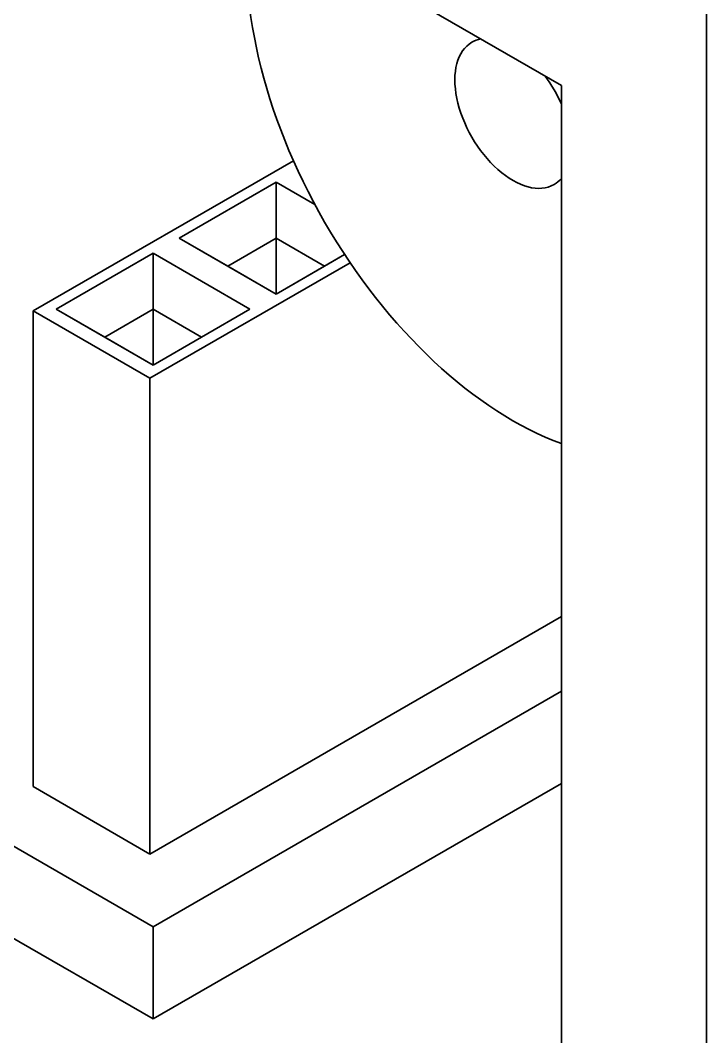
# Model space of a CAD drawing. Extents: x 146 to 1134, y 78 to 926.
# Drawn here: x 809.5 to 819.52, y 841.4 to 856.25 of the extents above; entities that cross this region are included whole.
import ezdxf

# ---------------------------------------------------------------- set-up
doc = ezdxf.new("R2010")
doc.units = 0

msp = doc.modelspace()

# ---------------------------------------------------------------- linework, layer by layer
at = {"color": 7, "lineweight": 35}
for p, q in [((756.733, 890.326), (817.403, 855.299)), ((819.524, 806.836), (819.524, 856.524)), ((817.403, 803.978), (817.403, 855.299))]:
    msp.add_line(p, q, dxfattribs=at)
at = {"color": 7, "lineweight": 35, "ltscale": 0.109657}
msp.add_line((813.491, 854.198), (809.692, 852.005), dxfattribs=at)
msp.add_line((813.491, 854.198), (809.692, 852.005), dxfattribs=at)
at = {"color": 7, "lineweight": 35, "ltscale": 0.040826}
for p, q in [((811.824, 853.068), (813.238, 853.885)), ((813.238, 853.885), (811.824, 853.068)), ((812.856, 852.031), (811.442, 851.215)), ((811.442, 851.215), (812.856, 852.031))]:
    msp.add_line(p, q, dxfattribs=at)
at = {"color": 7, "lineweight": 35, "ltscale": 0.016325}
for p, q in [((813.238, 853.885), (813.804, 853.558)), ((813.804, 853.558), (813.238, 853.885))]:
    msp.add_line(p, q, dxfattribs=at)
at = {"color": 7, "lineweight": 35, "ltscale": 0.020413}
for p, q in [((813.238, 853.885), (813.238, 853.068)), ((813.238, 853.068), (813.238, 853.885)), ((811.442, 851.215), (811.442, 852.031)), ((811.442, 852.031), (811.442, 851.215))]:
    msp.add_line(p, q, dxfattribs=at)
at = {"color": 7, "lineweight": 35, "ltscale": 0.040825}
for p, q in [((813.238, 852.252), (811.824, 853.068)), ((811.824, 853.068), (813.238, 852.252)), ((811.442, 852.848), (812.856, 852.031)), ((812.856, 852.031), (811.442, 852.848)), ((811.442, 851.215), (810.028, 852.031)), ((810.028, 852.031), (811.442, 851.215))]:
    msp.add_line(p, q, dxfattribs=at)
at = {"color": 7, "lineweight": 35, "ltscale": 0.020414}
for p, q in [((811.824, 853.068), (812.531, 852.66)), ((811.442, 852.031), (812.149, 851.623)), ((811.442, 852.031), (812.149, 851.623)), ((812.149, 851.623), (811.442, 851.215))]:
    msp.add_line(p, q, dxfattribs=at)
at = {"color": 7, "lineweight": 35, "ltscale": 0.020412}
for p, q in [((812.531, 852.66), (813.238, 853.068)), ((812.531, 852.66), (813.238, 853.068)), ((813.238, 853.068), (813.945, 852.66)), ((813.238, 852.252), (813.238, 853.068)), ((813.238, 853.068), (813.945, 852.66)), ((813.238, 853.068), (813.238, 852.252)), ((811.442, 852.848), (811.442, 852.031)), ((811.442, 852.031), (811.442, 852.848)), ((813.238, 852.252), (812.531, 852.66)), ((813.945, 852.66), (813.238, 852.252)), ((810.028, 852.031), (810.735, 851.623)), ((810.735, 851.623), (811.442, 852.031)), ((810.735, 851.623), (811.442, 852.031)), ((812.149, 851.623), (812.856, 852.031)), ((811.442, 851.215), (810.735, 851.623))]:
    msp.add_line(p, q, dxfattribs=at)
at = {"color": 7, "lineweight": 35, "ltscale": 0.040824}
for p, q in [((810.028, 852.031), (811.442, 852.848)), ((811.442, 852.848), (810.028, 852.031))]:
    msp.add_line(p, q, dxfattribs=at)
at = {"color": 7, "lineweight": 35, "ltscale": 0.028869}
for p, q in [((814.238, 852.829), (813.238, 852.252)), ((813.238, 852.252), (814.238, 852.829))]:
    msp.add_line(p, q, dxfattribs=at)
at = {"color": 7, "lineweight": 35, "ltscale": 0.008458}
msp.add_line((813.945, 852.66), (814.238, 852.829), dxfattribs=at)
at = {"color": 7, "lineweight": 35, "ltscale": 0.084377}
msp.add_line((811.396, 851.021), (814.319, 852.708), dxfattribs=at)
msp.add_line((811.396, 851.021), (814.319, 852.708), dxfattribs=at)
at = {"color": 7, "lineweight": 35, "ltscale": 0.049193}
for p, q in [((809.692, 852.005), (811.396, 851.021)), ((809.692, 852.005), (811.396, 851.021)), ((811.396, 844.072), (809.692, 845.056)), ((809.692, 845.056), (811.396, 844.072))]:
    msp.add_line(p, q, dxfattribs=at)
at = {"color": 7, "lineweight": 35, "ltscale": 0.173709}
for p, q in [((809.692, 852.005), (809.692, 845.056)), ((809.692, 845.056), (809.692, 852.005)), ((811.396, 851.021), (811.396, 844.072)), ((811.396, 844.072), (811.396, 851.021))]:
    msp.add_line(p, q, dxfattribs=at)
at = {"color": 7, "lineweight": 35, "ltscale": 0.264421}
msp.add_line((811.442, 843.009), (802.282, 848.297), dxfattribs=at)
msp.add_line((811.442, 843.009), (802.282, 848.297), dxfattribs=at)
at = {"color": 7, "lineweight": 35, "ltscale": 0.173404}
for p, q in [((817.403, 847.541), (811.396, 844.072)), ((811.396, 844.072), (817.403, 847.541))]:
    msp.add_line(p, q, dxfattribs=at)
at = {"color": 7, "lineweight": 35, "ltscale": 0.264422}
for p, q in [((802.282, 846.95), (811.442, 841.662)), ((811.442, 841.662), (802.282, 846.95))]:
    msp.add_line(p, q, dxfattribs=at)
at = {"color": 7, "lineweight": 35, "ltscale": 0.172076}
msp.add_line((817.403, 846.45), (811.442, 843.009), dxfattribs=at)
msp.add_line((817.403, 846.45), (811.442, 843.009), dxfattribs=at)
at = {"color": 7, "lineweight": 35, "ltscale": 0.172077}
for p, q in [((811.442, 841.662), (817.403, 845.103)), ((817.403, 845.103), (811.442, 841.662))]:
    msp.add_line(p, q, dxfattribs=at)
at = {"color": 7, "lineweight": 35, "ltscale": 0.033681}
for p, q in [((811.442, 843.009), (811.442, 841.662)), ((811.442, 841.662), (811.442, 843.009))]:
    msp.add_line(p, q, dxfattribs=at)
at = {"color": 7, "lineweight": 35}
for major_axis, start_param, end_param in [((-2.75, 4.763), 0.602563, 2.53903), ((-0.6, 1.039), 6.283185, 9.424778), ((-0.6, 1.039), 6.0836, 6.283185), ((-0.6, 1.039), 4.512633, 4.91214), ((-0.6, 1.039), 3.141593, 3.341184)]:
    msp.add_ellipse((816.696, 854.891), major_axis=major_axis, ratio=0.57735, start_param=start_param, end_param=end_param, dxfattribs=at)

doc.saveas('drawing.dxf')
